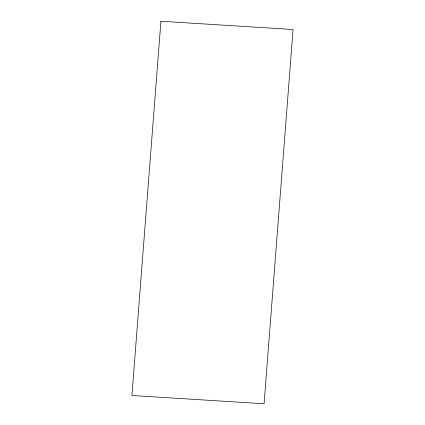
<?xml version="1.0" encoding="UTF-8"?>
<svg xmlns="http://www.w3.org/2000/svg" width="425" height="425" viewBox="0 0 425 425"><rect width="100%" height="100%" fill="white"/><g stroke="black" fill="none" stroke-linecap="round" stroke-linejoin="round"><path stroke-width="0.64" d="M160.926 21.25L131.925 395.494L264.074 403.75L293.075 29.506L160.926 21.25"/></g></svg>
